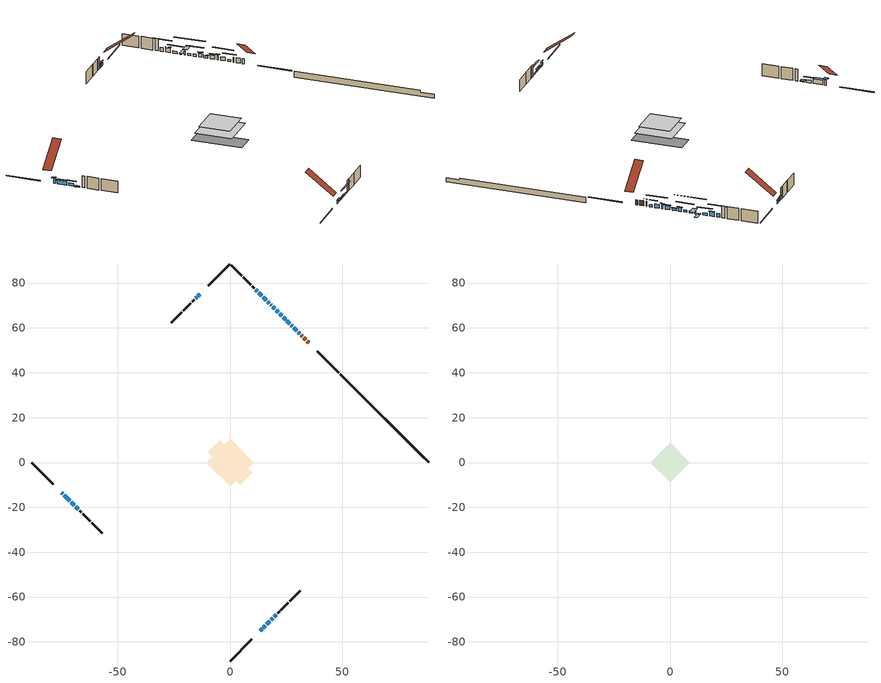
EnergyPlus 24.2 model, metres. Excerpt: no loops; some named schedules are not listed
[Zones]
conditioned space
 floor adiabatic (AdiabaticFloorConstruction): -10.5,0 0,10.5 10.5,0 0,-10.5 z3.33
 floor foundation (Slab1 construction): -9.84,4.5 -4.5,9.84 9.84,-4.5 4.5,-9.84 z-1.48
 wall outside (RimJoist1 construction): 0,-88.51 9.65,-78.86 / -88.51,0 -78.86,-9.65 / 0,88.51 -9.65,78.86 / 48.47,40.03 38.83,49.68 z0.89:1.19
 wall outside (AdiabaticWallConstruction 1): 35.07,53.44 34.48,54.02 / 33.83,54.68 32.78,55.73 / 32.12,56.39 31.86,56.65 z0.89:2.92
 wall outside (AdiabaticWallConstruction): -75.1,-13.41 -74.67,-13.84 z0.89:2.97; 31.2,57.3 30.34,58.17 / 24.75,63.76 23.67,64.84 / 21.5,67.01 20.63,67.88 / 19.98,68.53 19.11,69.39 / 16.16,72.35 14.87,73.64 z0.89:1.81; 29.69,58.82 28.39,60.12 / 26.7,61.81 25.41,63.1 / 23.02,65.49 22.15,66.36 / 12.26,76.25 11.4,77.11 z0.89:2.41; -74.01,-14.5 -71.42,-17.08 / 14.21,74.3 12.92,75.59 z0.89:2.72; -13.41,75.1 -14.27,74.24 / 13.41,-75.1 14.27,-74.24 / -70.77,-17.74 -69.47,-19.03 z0.89:1.96; -14.93,73.58 -15.36,73.15 z0.89:2.26; 27.74,60.77 27.36,61.15 z0.89:2.67; 14.93,-73.58 15.79,-72.72 / 16.45,-72.06 17.74,-70.77 / 18.4,-70.11 19.05,-69.46 / 19.7,-68.81 20.62,-67.89 z0.89:1.5; -68.82,-19.69 -67.74,-20.77 z0.89:1.2; 18.46,70.05 18.06,70.45 z0.89:2.44; 17.41,71.1 16.81,71.69 z0.89:1.07
 wall outside (Wall1 construction): 21.27,-67.23 22.08,-66.43 / -67.08,-21.43 -66.28,-22.23 / -16.02,72.49 -16.82,71.69 / 10.74,77.77 9.94,78.57 z0.89:5.77
 wall outside (Wall2 construction): 22.73,-65.78 26.01,-62.5 / -65.62,-22.88 -62.35,-26.16 / -17.48,71.03 -20.75,67.75 / 9.28,79.23 6,82.51 z0.89:5.77
 wall outside (Wall3 construction): 26.67,-61.84 31.36,-57.15 / -61.69,-26.82 -57,-31.51 / -21.41,67.1 -26.1,62.41 / 5.35,83.16 0.66,87.85 z0.89:5.77
 wall foundation (FoundationWall1 construction): 49.13,39.38,-1.48 49.13,39.38,0.89 84.57,3.94,0.89 84.57,3.94,0.25 88.51,0,0.25 88.51,0,-1.48
 window (WindowConstruction 15): -75.1,-13.41 -74.67,-13.84 z0.89:2.97
 window (WindowConstruction 3): 31.2,57.31 30.34,58.17 z0.89:1.8
 window (WindowConstruction 4): 29.68,58.82 28.39,60.12 z0.89:2.41
 window (WindowConstruction 5): -74.01,-14.5 -71.42,-17.08 z0.89:2.72
 window (WindowConstruction 6): -13.41,75.1 -14.27,74.24 z0.89:1.96
 window (WindowConstruction 7): -14.93,73.58 -15.36,73.15 z0.89:2.26
 window (WindowConstruction 8): 13.41,-75.1 14.27,-74.24 z0.89:1.96
 window (WindowConstruction 19): 27.73,60.77 27.36,61.15 z0.89:2.67
 window (WindowConstruction 9): 26.7,61.81 25.41,63.1 z0.89:2.41
 window (WindowConstruction 10): 24.75,63.76 23.67,64.84 z0.89:1.8
 window (WindowConstruction 11): 23.02,65.49 22.15,66.36 z0.89:2.41
 window (WindowConstruction 12): -70.77,-17.74 -69.47,-19.03 z0.89:1.96
 window (WindowConstruction 13): 14.93,-73.58 15.79,-72.72 z0.89:1.5
 window (WindowConstruction 14): 16.45,-72.06 17.74,-70.77 z0.89:1.5
 window (WindowConstruction 16): -68.82,-19.69 -67.74,-20.77 z0.89:1.19
 window (WindowConstruction 20): 21.5,67.01 20.63,67.87 z0.89:1.8
 window (WindowConstruction 21): 19.98,68.53 19.12,69.39 z0.89:1.8
 window (WindowConstruction 22): 18.4,-70.11 19.04,-69.46 z0.89:1.5
 window (WindowConstruction 23): 19.7,-68.81 20.62,-67.89 z0.89:1.5
 window (WindowConstruction 17): 18.46,70.05 18.06,70.44 z0.89:2.44
 window (WindowConstruction 18): 17.41,71.1 16.82,71.69 z0.89:1.07
 window (WindowConstruction): 16.16,72.35 14.87,73.64 z0.89:1.8
 window (WindowConstruction 1): 14.21,74.3 12.92,75.59 z0.89:2.72
 window (WindowConstruction 2): 12.26,76.25 11.4,77.11 z0.89:2.41
 door (Door): 35.06,53.44 34.49,54.02 z0.89:2.92
 door (Door 1): 33.83,54.68 32.78,55.73 z0.89:2.92
 door (Door 2): 32.12,56.39 31.86,56.65 z0.89:2.92
 ceiling adiabatic (AdiabaticFloorConstruction): 0,-10.5 10.5,0 0,10.5 -10.5,0 z3.33
attic - vented
 floor to conditioned space (Floor1 construction Reversed): -8.76,0 0,8.76 8.76,0 0,-8.76 z5.77
 roof outside (Roof1 construction): 12.75,-75.76,5.77 4.92,-67.92,14.07 2.47,-70.37,14.07 10.3,-78.2,5.77; -75.76,-12.75,5.77 -67.92,-4.92,14.07 -70.37,-2.47,14.07 -78.2,-10.3,5.77; -12.75,75.76,5.77 -4.92,67.92,14.07 -2.47,70.37,14.07 -10.3,78.2,5.77; 35.72,52.79,5.77 27.89,44.95,14.07 30.34,42.51,14.07 38.17,50.34,5.77
shading: -74.3,-14.21 -75.47,-13.04 -76.25,-13.82 -75.08,-14.99 z3.49; 28.83,59.67 32.71,55.8 33,56.09 29.13,59.96 z3.93; 26.07,62.44 32.01,56.5 32.3,56.79 26.36,62.73 z5.7; -71.34,-17.17 -74.1,-14.41 -74.87,-15.19 -72.12,-17.95 z2.84; -14.68,73.83 -13,75.51 -13.29,75.8 -14.97,74.12 z2.54; -15.77,72.74 -14.52,73.99 -14.81,74.28 -16.06,73.03 z2.84; 14.66,-73.85 13.02,-75.49 13.31,-75.78 14.95,-74.14 z2.51; 27.03,61.48 28.06,60.45 28.35,60.74 27.32,61.77 z3.13; 25.12,63.38 26.98,61.53 27.27,61.82 25.42,63.67 z2.81; 23.52,64.98 24.9,63.61 25.19,63.9 23.81,65.28 z2.01; 21.87,66.64 23.3,65.21 23.59,65.5 22.16,66.93 z2.81; -68.65,-19.86 -71.59,-16.92 -71.88,-17.21 -68.94,-20.15 z3.12; 15.9,-72.61 14.82,-73.69 15.11,-73.98 16.19,-72.9 z1.65; 18.07,-70.44 16.12,-72.39 16.41,-72.68 18.36,-70.73 z1.96; -67.66,-20.85 -68.9,-19.61 -69.68,-20.38 -68.43,-21.63 z1.31; 18.52,69.99 23.61,64.9 23.9,65.19 18.81,70.28 z4.79; 15.09,73.42 24.01,64.5 24.3,64.79 15.38,73.71 z7.5; 21.2,-67.31 16.24,-72.27 16.53,-72.56 21.49,-67.6 z4.55; 22.77,-65.73 17.54,-70.97 17.83,-71.26 23.07,-66.03 z4.55; 17.63,70.88 18.89,69.62 21.63,72.36 20.37,73.61 z3.05; 16.69,71.82 17.53,70.97 20.27,73.71 19.43,74.56 z1.25; 13.36,75.15 17.67,70.84 17.96,71.13 13.65,75.44 z3.93; 12.77,75.74 14.36,74.15 14.65,74.44 13.06,76.03 z2.93; 9.07,79.44 14.58,73.92 14.88,74.22 9.36,79.73 z5.7
[Building]
Building 1: Terrain=Suburbs
[Site:Location]
London AP_ON: Latitude {deg}=43.03; Longitude {deg}=-81.15; Time Zone {hr}=-5; Elevation {m}=278; Keep Site Location Information=Yes
[Site:GroundTemperature:Shallow]
3.98693, 1.93205, 1.76749, 2.74264, 6.6573, 10.5537, 13.9317, 16.0716, 16.2534, 14.513, 11.2211, 7.44421
[Site:WaterMainsTemperature]
Calculation Method=Schedule; Temperature Schedule=mains temperature schedule
[Material] Roughness=Rough; Thermal Absorptance=0.9
Name | Thickness {m} | Conductivity {W/m-K} | Density {kg/m3} | Specific Heat {J/kg-K} | Solar Absorptance | Visible Absorptance
asphalt or fiberglass shingles | 0.00635 | 0.162714 | 1121.4 | 1465.45 | 0.4 | 0.4
ceiling loosefill ins | 0.254 | 0.0480833 | 16.02 | 1046.75 | 0.7 | 0.7
ceiling stud and cavity | 0.1397 | 0.182804 | 65.682 | 1177.47 | 0.7 | 0.7
concrete 4.0 in. | 0.1016 | 1.803125 | 2242.8 | 837.4 | 0.7 | 0.7
concrete 8.0 in. | 0.2032 | 1.803125 | 2242.8 | 837.4 | 0.7 | 0.7
door material | 0.04445 | 0.053851 | 512.64 | 1214.23 | 0.7 | 0.7
exterior vertical ins | 0.082505 | 0.029427 | 32.04 | 1214.23 | 0.7 | 0.7
floor covering | 0.0127 | 0.0433444 | 54.468 | 1339.84 | 0.6 | 0.6
floor rigid ins; wall rigid ins 1 | 0.512978 | 0.029427 | 32.04 | 1214.23 | 0.7 | 0.7
floor stud and cavity | 0.1397 | 1.75129 | 37.0049 | 1207.88 | 0.7 | 0.7
furniture material conditioned space 1 | 0.1524 | 0.115458 | 640.8 | 1214.23 | 0.6 | 0.6
gypsum board | 0.0127 | 0.160291 | 801 | 837.4 | 0.6 | 0.6
gypsum board 1 | 0.0127 | 0.160291 | 801 | 837.4 | 0.7 | 0.7
osb sheathing 0.5 in. | 0.0127 | 0.115458 | 512.64 | 1214.23 | 0.7 | 0.7
osb sheathing 0.75 in. | 0.01905 | 0.115458 | 512.64 | 1214.23 | 0.7 | 0.7
osb sheathing 2.0 in. | 0.0508 | 0.115458 | 512.64 | 1214.23 | 0.7 | 0.7
rim joist rigid ins; wall rigid ins | 0.051816 | 0.029427 | 32.04 | 1214.23 | 0.7 | 0.7
rim joist stud and cavity | 0.0508 | 0.0384882 | 125.044 | 1163.47 | 0.6 | 0.6
slab rigid ins | 0.0497444 | 0.029427 | 32.04 | 1214.23 | 0.7 | 0.7
wall stud and cavity | 0.1397 | 0.275487 | 139.0536 | 1170.24 | 0.7 | 0.7
wall stud and cavity 1 | 0.1397 | 0.178291 | 139.0536 | 1170.24 | 0.7 | 0.7
wall stud and cavity 2 | 0.1397 | 0.287465 | 139.0536 | 1170.24 | 0.7 | 0.7
wall stud and cavity 3 | 0.0889 | 0.380278 | 52.3479 | 1209.89 | 0.7 | 0.7
wall stud and cavity 4 | 0.0889 | 0.391764 | 83.0341 | 1211.67 | 0.7 | 0.7
wood siding | 0.0254 | 0.102417 | 544.68 | 1172.36 | 0.4 | 0.4
wood siding 1; wood siding 2; wood siding 3 | 0.0254 | 0.102417 | 544.68 | 1172.36 | 0.7 | 0.7
[WindowMaterial:SimpleGlazingSystem]
Name | U-Factor {W/m2-K} | Solar Heat Gain Coefficient
WindowMaterial | 1.73179 | 0.56
WindowMaterial 1 | 1.75904 | 0.55
WindowMaterial 10 | 1.822638 | 0.52
WindowMaterial 11 | 1.8692 | 0.49
WindowMaterial 12 | 1.9379 | 0.46
WindowMaterial 13 | 1.94699 | 0.45
WindowMaterial 14 | 1.80617 | 0.52
WindowMaterial 15 | 2.13606 | 0.33
WindowMaterial 16 | 1.97765 | 0.44
WindowMaterial 17 | 1.887935 | 0.49
WindowMaterial 18 | 2.08439 | 0.39
WindowMaterial 19 | 2.021368 | 0.42
WindowMaterial 2 | 1.95096 | 0.46
WindowMaterial 3 | 1.82661 | 0.51
WindowMaterial 4 | 1.68977 | 0.58
WindowMaterial 5 | 1.67955 | 0.59
WindowMaterial 6 | 1.86409 | 0.5
WindowMaterial 7 | 1.96005 | 0.45
WindowMaterial 8 | 1.81469 | 0.52
WindowMaterial 9 | 1.79254 | 0.53
[Construction]
AdiabaticFloorConstruction: floor stud and cavity, floor rigid ins, osb sheathing 0.75 in., floor covering
AdiabaticWallConstruction: wood siding 2, wall rigid ins 1, wall stud and cavity 3, gypsum board
AdiabaticWallConstruction 1: wood siding 3, wall rigid ins 1, wall stud and cavity 3, gypsum board
Door; Door 1; Door 2: door material
Floor1 construction Reversed: gypsum board, ceiling stud and cavity, ceiling loosefill ins
FoundationWall1 construction: concrete 8.0 in., gypsum board 1
furniture construction conditioned space 1: furniture material conditioned space 1
PartitionWallConstruction: gypsum board, wall stud and cavity 4, gypsum board
RimJoist1 construction: wood siding 1, rim joist rigid ins, osb sheathing 2.0 in., rim joist stud and cavity
Roof1 construction: asphalt or fiberglass shingles
Slab1 construction: slab rigid ins, concrete 4.0 in.
Wall1 construction: wood siding, wall rigid ins, osb sheathing 0.5 in., wall stud and cavity, gypsum board
Wall2 construction: wood siding, wall rigid ins, osb sheathing 0.5 in., wall stud and cavity 1, gypsum board
Wall3 construction: wood siding, wall rigid ins, osb sheathing 0.5 in., wall stud and cavity 2, gypsum board
WindowConstruction: WindowMaterial
WindowConstruction 1: WindowMaterial 1
WindowConstruction 10; WindowConstruction 6: WindowMaterial 6
WindowConstruction 11: WindowMaterial 9
WindowConstruction 12: WindowMaterial 10
WindowConstruction 13; WindowConstruction 14: WindowMaterial 11
WindowConstruction 15: WindowMaterial 12
WindowConstruction 16: WindowMaterial 13
WindowConstruction 17: WindowMaterial 14
WindowConstruction 18: WindowMaterial 15
WindowConstruction 19: WindowMaterial 16
WindowConstruction 2: WindowMaterial 2
WindowConstruction 20; WindowConstruction 21: WindowMaterial 17
WindowConstruction 22: WindowMaterial 18
WindowConstruction 23: WindowMaterial 19
WindowConstruction 3: WindowMaterial 3
WindowConstruction 4; WindowConstruction 9: WindowMaterial 4
WindowConstruction 5: WindowMaterial 5
WindowConstruction 7: WindowMaterial 7
WindowConstruction 8: WindowMaterial 8
[Zone] Multiplier=1; Part of Total Floor Area=Yes
Name | Volume {m3}
attic - vented | 189.975
conditioned space | 1041.9
[Space]
Name | Zone | Volume {m3}
attic - vented 1 | attic - vented | 189.975
conditioned space 1 | conditioned space | 1041.9
[ZoneInfiltration:EffectiveLeakageArea]
infil attic - vented 1: Zone or Space=attic - vented 1; Schedule=Always On Discrete; Effective Air Leakage Area {cm2}=6693.38; Stack Coefficient=0.000577735; Wind Coefficient=1.62399e-05
[ZoneMixing]
whole house fan mix: Zone or Space=attic - vented; Schedule=Always On Continuous; Design Flow Rate Calculation Method=Flow/Zone; Design Flow Rate {m3/s}=0; Source Zone or Space=conditioned space
[SurfaceProperty:ExposedFoundationPerimeter]
Slab1: Exposed Perimeter Calculation Method=TotalExposedPerimeter; Total Exposed Perimeter {m}=55.688
[InternalMass] Zone or ZoneList=conditioned space; Space or SpaceList=conditioned space 1
Name | Construction | Surface Area {m2}
furniture mass conditioned space 1 | furniture construction conditioned space 1 | 149.6
partition wall mass | PartitionWallConstruction | 374
[Lights]
interior lighting: Zone or ZoneList or Space or SpaceList=conditioned space 1; Schedule=interior lighting schedule; Design Level Calculation Method=LightingLevel; Lighting Level {W}=343.2; Return Air Fraction=0; Fraction Radiant=0.6; Fraction Visible=0.2; Fraction Replaceable=1
[People]
occupants: Zone or ZoneList or Space or SpaceList=conditioned space 1; Number of People Schedule=occupants schedule; Number of People Calculation Method=People; Number of People=3; Fraction Radiant=0.314171; Sensible Heat Fraction=0.56303; Activity Level Schedule=occupants activity schedule; Carbon Dioxide Generation Rate {m3/s-W}=0; Enable ASHRAE 55 Comfort Warnings=No; Mean Radiant Temperature Calculation Type=EnclosureAveraged
[ElectricEquipment] Zone or ZoneList or Space or SpaceList=conditioned space 1; Design Level Calculation Method=EquipmentLevel
Name | Schedule | Design Level {W} | Fraction Latent | Fraction Radiant | Fraction Lost
clothes dryer | clothes dryer schedule | 140.772 | 0.015 | 0.081 | 0.85
clothes washer | clothes washer schedule | 32.1985 | 0.03 | 0.162 | 0.7
cooking range | cooking range schedule | 215.147 | 0.08 | 0.432 | 0.2
dishwasher | dishwasher schedule | 66.8632 | 0.3 | 0.18 | 0.4
fridge | fridge schedule | 72.9452 | 0 | 0.6 | 0
mech vent house fan | mech vent house fan schedule | 21.08 | 0 | 0 | 0.5
mech vent house fan cfis | mech vent house fan cfis schedule | 0 | 0 | 0 | 0
mech vent range fan 0 | mech vent range fan 0 schedule | 57 | 0 | 0 | 1
misc plug loads | misc plug loads schedule | 494.7 | 0.045 | 0.513 | 0.1
whole house fan | Always On Discrete | 0 | 0 | 0 | 1
[OtherEquipment] Zone or ZoneList or Space or SpaceList=conditioned space 1; Design Level Calculation Method=EquipmentLevel
Name | Fuel Type | Schedule | Design Level {W} | Fraction Latent | Fraction Radiant | Fraction Lost
clothes dryer 1 | Electricity | clothes dryer schedule | 0 | 0.015 | 0.081 | 0.85
cooking range 1 | Electricity | cooking range schedule | 0 | 0.08 | 0.432 | 0.2
general water use latent | None | general water use schedule | 62.594 | 1 | 0 | 0
general water use sensible | None | general water use schedule | -61.6891 | 0 | 0.6 | 0
mech vent house fan latent load | None | Always On Discrete | 0 | 1 | 0 | 0
mech vent house fan sensible load | None | Always On Discrete | 0 | 0 | 0 | 0
water heater energy adjustment1 | NaturalGas | Always On Discrete | 0.01 | 0 | 0 | 1
[ZoneInfiltration:DesignFlowRate] Zone or ZoneList or Space or SpaceList=conditioned space 1; Schedule=Always On Discrete; Design Flow Rate Calculation Method=Flow/Zone; Design Flow Rate {m3/s}=0
infil flow; natural vent flow; whole house fan flow
[Foundation:Kiva]
Foundation Kiva 1: Initial Indoor Air Temperature {C}=18; Wall Height Above Grade {m}=0.890016; Wall Depth Below Slab {m}=0.2032; Custom Block Material Name 1=exterior vertical ins; Custom Block Depth 1 {m}=2.37; Custom Block X Position 1 {m}=0.2159; Custom Block Z Position 1 {m}=0
[Foundation:Kiva:Settings]
Soil Conductivity {W/m-K}=0.849921; Soil Density {kg/m3}=1842.3; Soil Specific Heat {J/kg-K}=418.7; Ground Solar Absorptivity=0.9; Ground Thermal Absorptivity=0.9; Ground Surface Roughness {m}=0.03; Far-Field Width {m}=40; Deep-Ground Boundary Condition=ZeroFlux; Deep-Ground Depth {m}=40; Minimum Cell Dimension {m}=0.2; Maximum Cell Growth Coefficient=3; Simulation Timestep=Timestep
[Exterior:Lights]
exterior lighting: Schedule=exterior lighting schedule; Design Level {W}=75.6
[Schedule:Constant]
Name | Hourly Value
Always On Continuous; mech vent house fan schedule; mech vent house fan cfis schedule; Always On Discrete | 1
occupants activity schedule | 117.228
fridge schedule | 0
[Schedule:Week:Daily]
interior lighting schedule Week Rule - Jan1-Jan27: interior lighting schedule day, interior lighting schedule day, interior lighting schedule day, interior lighting schedule day, interior lighting schedule day, interior lighting schedule day, interior lighting schedule day, interior lighting schedule default day, interior lighting schedule default day, interior lighting schedule default day, interior lighting schedule default day, interior lighting schedule default day
interior lighting schedule Week Rule - Jan28-Feb3: interior lighting schedule day, interior lighting schedule day, interior lighting schedule day, interior lighting schedule day, interior lighting schedule day 1, interior lighting schedule day 1, interior lighting schedule day 1, interior lighting schedule default day, interior lighting schedule default day, interior lighting schedule default day, interior lighting schedule default day, interior lighting schedule default day
interior lighting schedule Week Rule - Feb4-Feb24: interior lighting schedule day 1, interior lighting schedule day 1, interior lighting schedule day 1, interior lighting schedule day 1, interior lighting schedule day 1, interior lighting schedule day 1, interior lighting schedule day 1, interior lighting schedule default day, interior lighting schedule default day, interior lighting schedule default day, interior lighting schedule default day, interior lighting schedule default day
interior lighting schedule Week Rule - Feb25-Mar3: interior lighting schedule day 1, interior lighting schedule day 1, interior lighting schedule day 1, interior lighting schedule day 1, interior lighting schedule day 2, interior lighting schedule day 2, interior lighting schedule day 2, interior lighting schedule default day, interior lighting schedule default day, interior lighting schedule default day, interior lighting schedule default day, interior lighting schedule default day
interior lighting schedule Week Rule - Mar4-Mar31: interior lighting schedule day 2, interior lighting schedule day 2, interior lighting schedule day 2, interior lighting schedule day 2, interior lighting schedule day 2, interior lighting schedule day 2, interior lighting schedule day 2, interior lighting schedule default day, interior lighting schedule default day, interior lighting schedule default day, interior lighting schedule default day, interior lighting schedule default day
interior lighting schedule Week Rule - Apr1-Apr28: interior lighting schedule day 3, interior lighting schedule day 3, interior lighting schedule day 3, interior lighting schedule day 3, interior lighting schedule day 3, interior lighting schedule day 3, interior lighting schedule day 3, interior lighting schedule default day, interior lighting schedule default day, interior lighting schedule default day, interior lighting schedule default day, interior lighting schedule default day
interior lighting schedule Week Rule - Apr29-May5: interior lighting schedule day 3, interior lighting schedule day 3, interior lighting schedule day 4, interior lighting schedule day 4, interior lighting schedule day 4, interior lighting schedule day 4, interior lighting schedule day 4, interior lighting schedule default day, interior lighting schedule default day, interior lighting schedule default day, interior lighting schedule default day, interior lighting schedule default day
interior lighting schedule Week Rule - May6-May26: interior lighting schedule day 4, interior lighting schedule day 4, interior lighting schedule day 4, interior lighting schedule day 4, interior lighting schedule day 4, interior lighting schedule day 4, interior lighting schedule day 4, interior lighting schedule default day, interior lighting schedule default day, interior lighting schedule default day, interior lighting schedule default day, interior lighting schedule default day
interior lighting schedule Week Rule - May27-Jun2: interior lighting schedule day 4, interior lighting schedule day 4, interior lighting schedule day 4, interior lighting schedule day 4, interior lighting schedule day 4, interior lighting schedule day 5, interior lighting schedule day 5, interior lighting schedule default day, interior lighting schedule default day, interior lighting schedule default day, interior lighting schedule default day, interior lighting schedule default day
interior lighting schedule Week Rule - Jun3-Jun30: interior lighting schedule day 5, interior lighting schedule day 5, interior lighting schedule day 5, interior lighting schedule day 5, interior lighting schedule day 5, interior lighting schedule day 5, interior lighting schedule day 5, interior lighting schedule default day, interior lighting schedule default day, interior lighting schedule default day, interior lighting schedule default day, interior lighting schedule default day
interior lighting schedule Week Rule - Jul1-Jul28: interior lighting schedule day 6, interior lighting schedule day 6, interior lighting schedule day 6, interior lighting schedule day 6, interior lighting schedule day 6, interior lighting schedule day 6, interior lighting schedule day 6, interior lighting schedule default day, interior lighting schedule default day, interior lighting schedule default day, interior lighting schedule default day, interior lighting schedule default day
interior lighting schedule Week Rule - Jul29-Aug4: interior lighting schedule day 6, interior lighting schedule day 6, interior lighting schedule day 6, interior lighting schedule day 7, interior lighting schedule day 7, interior lighting schedule day 7, interior lighting schedule day 7, interior lighting schedule default day, interior lighting schedule default day, interior lighting schedule default day, interior lighting schedule default day, interior lighting schedule default day
interior lighting schedule Week Rule - Aug5-Aug25: interior lighting schedule day 7, interior lighting schedule day 7, interior lighting schedule day 7, interior lighting schedule day 7, interior lighting schedule day 7, interior lighting schedule day 7, interior lighting schedule day 7, interior lighting schedule default day, interior lighting schedule default day, interior lighting schedule default day, interior lighting schedule default day, interior lighting schedule default day
interior lighting schedule Week Rule - Aug26-Sep1: interior lighting schedule day 7, interior lighting schedule day 7, interior lighting schedule day 7, interior lighting schedule day 7, interior lighting schedule day 7, interior lighting schedule day 7, interior lighting schedule day 8, interior lighting schedule default day, interior lighting schedule default day, interior lighting schedule default day, interior lighting schedule default day, interior lighting schedule default day
interior lighting schedule Week Rule - Sep2-Sep29: interior lighting schedule day 8, interior lighting schedule day 8, interior lighting schedule day 8, interior lighting schedule day 8, interior lighting schedule day 8, interior lighting schedule day 8, interior lighting schedule day 8, interior lighting schedule default day, interior lighting schedule default day, interior lighting schedule default day, interior lighting schedule default day, interior lighting schedule default day
interior lighting schedule Week Rule - Sep30-Oct6: interior lighting schedule day 8, interior lighting schedule day 9, interior lighting schedule day 9, interior lighting schedule day 9, interior lighting schedule day 9, interior lighting schedule day 9, interior lighting schedule day 9, interior lighting schedule default day, interior lighting schedule default day, interior lighting schedule default day, interior lighting schedule default day, interior lighting schedule default day
interior lighting schedule Week Rule - Oct7-Oct27: interior lighting schedule day 9, interior lighting schedule day 9, interior lighting schedule day 9, interior lighting schedule day 9, interior lighting schedule day 9, interior lighting schedule day 9, interior lighting schedule day 9, interior lighting schedule default day, interior lighting schedule default day, interior lighting schedule default day, interior lighting schedule default day, interior lighting schedule default day
interior lighting schedule Week Rule - Oct28-Nov3: interior lighting schedule day 9, interior lighting schedule day 9, interior lighting schedule day 9, interior lighting schedule day 9, interior lighting schedule day 10, interior lighting schedule day 10, interior lighting schedule day 10, interior lighting schedule default day, interior lighting schedule default day, interior lighting schedule default day, interior lighting schedule default day, interior lighting schedule default day
interior lighting schedule Week Rule - Nov4-Nov24: interior lighting schedule day 10, interior lighting schedule day 10, interior lighting schedule day 10, interior lighting schedule day 10, interior lighting schedule day 10, interior lighting schedule day 10, interior lighting schedule day 10, interior lighting schedule default day, interior lighting schedule default day, interior lighting schedule default day, interior lighting schedule default day, interior lighting schedule default day
interior lighting schedule Week Rule - Nov25-Dec1: interior lighting schedule day 10, interior lighting schedule day 10, interior lighting schedule day 10, interior lighting schedule day 10, interior lighting schedule day 10, interior lighting schedule day 10, interior lighting schedule day 11, interior lighting schedule default day, interior lighting schedule default day, interior lighting schedule default day, interior lighting schedule default day, interior lighting schedule default day
interior lighting schedule Week Rule - Dec2-Dec31: interior lighting schedule day 11, interior lighting schedule day 11, interior lighting schedule day 11, interior lighting schedule day 11, interior lighting schedule day 11, interior lighting schedule day 11, interior lighting schedule day 11, interior lighting schedule default day, interior lighting schedule default day, interior lighting schedule default day, interior lighting schedule default day, interior lighting schedule default day
occupants schedule Week Rule - Jan1-Dec31: occupants schedule day, occupants schedule day, occupants schedule day, occupants schedule day, occupants schedule day, occupants schedule day, occupants schedule day, occupants schedule default day, occupants schedule default day, occupants schedule default day, occupants schedule default day, occupants schedule default day
clothes dryer schedule Week Rule - Jan1-Dec31: clothes dryer schedule day, clothes dryer schedule day, clothes dryer schedule day, clothes dryer schedule day, clothes dryer schedule day, clothes dryer schedule day, clothes dryer schedule day, clothes dryer schedule default day, clothes dryer schedule default day, clothes dryer schedule default day, clothes dryer schedule default day, clothes dryer schedule default day
clothes washer schedule Week Rule - Jan1-Dec31: clothes washer schedule day, clothes washer schedule day, clothes washer schedule day, clothes washer schedule day, clothes washer schedule day, clothes washer schedule day, clothes washer schedule day, clothes washer schedule default day, clothes washer schedule default day, clothes washer schedule default day, clothes washer schedule default day, clothes washer schedule default day
cooking range schedule Week Rule - Jan1-Dec31: cooking range schedule day, cooking range schedule day, cooking range schedule day, cooking range schedule day, cooking range schedule day, cooking range schedule day, cooking range schedule day, cooking range schedule default day, cooking range schedule default day, cooking range schedule default day, cooking range schedule default day, cooking range schedule default day
dishwasher schedule Week Rule - Jan1-Dec31: dishwasher schedule day, dishwasher schedule day, dishwasher schedule day, dishwasher schedule day, dishwasher schedule day, dishwasher schedule day, dishwasher schedule day, dishwasher schedule default day, dishwasher schedule default day, dishwasher schedule default day, dishwasher schedule default day, dishwasher schedule default day
mech vent range fan 0 schedule Week Rule - Jan1-Dec31: mech vent range fan 0 schedule day, mech vent range fan 0 schedule day, mech vent range fan 0 schedule day, mech vent range fan 0 schedule day, mech vent range fan 0 schedule day, mech vent range fan 0 schedule day, mech vent range fan 0 schedule day, mech vent range fan 0 schedule default day, mech vent range fan 0 schedule default day, mech vent range fan 0 schedule default day, mech vent range fan 0 schedule default day, mech vent range fan 0 schedule default day
misc plug loads schedule Week Rule - Jan1-Dec31: misc plug loads schedule day, misc plug loads schedule day, misc plug loads schedule day, misc plug loads schedule day, misc plug loads schedule day, misc plug loads schedule day, misc plug loads schedule day, misc plug loads schedule default day, misc plug loads schedule default day, misc plug loads schedule default day, misc plug loads schedule default day, misc plug loads schedule default day
general water use schedule Week Rule - Jan1-Dec31: general water use schedule day, general water use schedule day, general water use schedule day, general water use schedule day, general water use schedule day, general water use schedule day, general water use schedule day, general water use schedule default day, general water use schedule default day, general water use schedule default day, general water use schedule default day, general water use schedule default day
exterior lighting schedule Week Rule - Jan1-Jan27: exterior lighting schedule day, exterior lighting schedule day, exterior lighting schedule day, exterior lighting schedule day, exterior lighting schedule day, exterior lighting schedule day, exterior lighting schedule day, exterior lighting schedule default day, exterior lighting schedule default day, exterior lighting schedule default day, exterior lighting schedule default day, exterior lighting schedule default day
exterior lighting schedule Week Rule - Jan28-Feb3: exterior lighting schedule day, exterior lighting schedule day, exterior lighting schedule day, exterior lighting schedule day, exterior lighting schedule day 1, exterior lighting schedule day 1, exterior lighting schedule day 1, exterior lighting schedule default day, exterior lighting schedule default day, exterior lighting schedule default day, exterior lighting schedule default day, exterior lighting schedule default day
exterior lighting schedule Week Rule - Feb4-Feb24: exterior lighting schedule day 1, exterior lighting schedule day 1, exterior lighting schedule day 1, exterior lighting schedule day 1, exterior lighting schedule day 1, exterior lighting schedule day 1, exterior lighting schedule day 1, exterior lighting schedule default day, exterior lighting schedule default day, exterior lighting schedule default day, exterior lighting schedule default day, exterior lighting schedule default day
exterior lighting schedule Week Rule - Feb25-Mar3: exterior lighting schedule day 1, exterior lighting schedule day 1, exterior lighting schedule day 1, exterior lighting schedule day 1, exterior lighting schedule day 2, exterior lighting schedule day 2, exterior lighting schedule day 2, exterior lighting schedule default day, exterior lighting schedule default day, exterior lighting schedule default day, exterior lighting schedule default day, exterior lighting schedule default day
exterior lighting schedule Week Rule - Mar4-Mar31: exterior lighting schedule day 2, exterior lighting schedule day 2, exterior lighting schedule day 2, exterior lighting schedule day 2, exterior lighting schedule day 2, exterior lighting schedule day 2, exterior lighting schedule day 2, exterior lighting schedule default day, exterior lighting schedule default day, exterior lighting schedule default day, exterior lighting schedule default day, exterior lighting schedule default day
exterior lighting schedule Week Rule - Apr1-Apr28: exterior lighting schedule day 3, exterior lighting schedule day 3, exterior lighting schedule day 3, exterior lighting schedule day 3, exterior lighting schedule day 3, exterior lighting schedule day 3, exterior lighting schedule day 3, exterior lighting schedule default day, exterior lighting schedule default day, exterior lighting schedule default day, exterior lighting schedule default day, exterior lighting schedule default day
exterior lighting schedule Week Rule - Apr29-May5: exterior lighting schedule day 3, exterior lighting schedule day 3, exterior lighting schedule day 4, exterior lighting schedule day 4, exterior lighting schedule day 4, exterior lighting schedule day 4, exterior lighting schedule day 4, exterior lighting schedule default day, exterior lighting schedule default day, exterior lighting schedule default day, exterior lighting schedule default day, exterior lighting schedule default day
exterior lighting schedule Week Rule - May6-May26: exterior lighting schedule day 4, exterior lighting schedule day 4, exterior lighting schedule day 4, exterior lighting schedule day 4, exterior lighting schedule day 4, exterior lighting schedule day 4, exterior lighting schedule day 4, exterior lighting schedule default day, exterior lighting schedule default day, exterior lighting schedule default day, exterior lighting schedule default day, exterior lighting schedule default day
exterior lighting schedule Week Rule - May27-Jun2: exterior lighting schedule day 4, exterior lighting schedule day 4, exterior lighting schedule day 4, exterior lighting schedule day 4, exterior lighting schedule day 4, exterior lighting schedule day 5, exterior lighting schedule day 5, exterior lighting schedule default day, exterior lighting schedule default day, exterior lighting schedule default day, exterior lighting schedule default day, exterior lighting schedule default day
[Schedule:Year]
interior lighting schedule: interior lighting schedule Week Rule - Jan1-Jan27, 1, 1, 1, 27, interior lighting schedule Week Rule - Jan28-Feb3, 1, 28, 2, 3, interior lighting schedule Week Rule - Feb4-Feb24, 2, 4, 2, 24, interior lighting schedule Week Rule - Feb25-Mar3, 2, 25, 3, 3, interior lighting schedule Week Rule - Mar4-Mar31, 3, 4, 3, 31, interior lighting schedule Week Rule - Apr1-Apr28, 4, 1, 4, 28, interior lighting schedule Week Rule - Apr29-May5, 4, 29, 5, 5, interior lighting schedule Week Rule - May6-May26, 5, 6, 5, 26, interior lighting schedule Week Rule - May27-Jun2, 5, 27, 6, 2, interior lighting schedule Week Rule - Jun3-Jun30, 6, 3, 6, 30, interior lighting schedule Week Rule - Jul1-Jul28, 7, 1, 7, 28, interior lighting schedule Week Rule - Jul29-Aug4, 7, 29, 8, 4, interior lighting schedule Week Rule - Aug5-Aug25, 8, 5, 8, 25, interior lighting schedule Week Rule - Aug26-Sep1, 8, 26, 9, 1, interior lighting schedule Week Rule - Sep2-Sep29, 9, 2, 9, 29, interior lighting schedule Week Rule - Sep30-Oct6, 9, 30, 10, 6, interior lighting schedule Week Rule - Oct7-Oct27, 10, 7, 10, 27, interior lighting schedule Week Rule - Oct28-Nov3, 10, 28, 11, 3, interior lighting schedule Week Rule - Nov4-Nov24, 11, 4, 11, 24, interior lighting schedule Week Rule - Nov25-Dec1, 11, 25, 12, 1, interior lighting schedule Week Rule - Dec2-Dec31, 12, 2, 12, 31
occupants schedule: occupants schedule Week Rule - Jan1-Dec31, 1, 1, 12, 31
clothes dryer schedule: clothes dryer schedule Week Rule - Jan1-Dec31, 1, 1, 12, 31
clothes washer schedule: clothes washer schedule Week Rule - Jan1-Dec31, 1, 1, 12, 31
cooking range schedule: cooking range schedule Week Rule - Jan1-Dec31, 1, 1, 12, 31
dishwasher schedule: dishwasher schedule Week Rule - Jan1-Dec31, 1, 1, 12, 31
mech vent range fan 0 schedule: mech vent range fan 0 schedule Week Rule - Jan1-Dec31, 1, 1, 12, 31
misc plug loads schedule: misc plug loads schedule Week Rule - Jan1-Dec31, 1, 1, 12, 31
general water use schedule: general water use schedule Week Rule - Jan1-Dec31, 1, 1, 12, 31
exterior lighting schedule: exterior lighting schedule Week Rule - Jan1-Jan27, 1, 1, 1, 27, exterior lighting schedule Week Rule - Jan28-Feb3, 1, 28, 2, 3, exterior lighting schedule Week Rule - Feb4-Feb24, 2, 4, 2, 24, exterior lighting schedule Week Rule - Feb25-Mar3, 2, 25, 3, 3, exterior lighting schedule Week Rule - Mar4-Mar31, 3, 4, 3, 31, exterior lighting schedule Week Rule - Apr1-Apr28, 4, 1, 4, 28, exterior lighting schedule Week Rule - Apr29-May5, 4, 29, 5, 5, exterior lighting schedule Week Rule - May6-May26, 5, 6, 5, 26, exterior lighting schedule Week Rule - May27-Jun2, 5, 27, 6, 2, exterior lighting schedule Week Rule - Jun3-Jun30, 6, 3, 6, 30, exterior lighting schedule Week Rule - Jul1-Jul28, 7, 1, 7, 28, exterior lighting schedule Week Rule - Jul29-Aug4, 7, 29, 8, 4, exterior lighting schedule Week Rule - Aug5-Aug25, 8, 5, 8, 25, exterior lighting schedule Week Rule - Aug26-Sep1, 8, 26, 9, 1, exterior lighting schedule Week Rule - Sep2-Sep29, 9, 2, 9, 29, exterior lighting schedule Week Rule - Sep30-Oct6, 9, 30, 10, 6, exterior lighting schedule Week Rule - Oct7-Oct27, 10, 7, 10, 27, exterior lighting schedule Week Rule - Oct28-Nov3, 10, 28, 11, 3, exterior lighting schedule Week Rule - Nov4-Nov24, 11, 4, 11, 24, exterior lighting schedule Week Rule - Nov25-Dec1, 11, 25, 12, 1, exterior lighting schedule Week Rule - Dec2-Dec31, 12, 2, 12, 31
[Schedule:Compact]
mains temperature schedule: Through: 01/01, For: AllDays, Until: 24:00, 7.96722, Through: 01/02, For: AllDays, Until: 24:00, 7.89722, Through: 01/03, For: AllDays, Until: 24:00, 7.82778, Through: 01/04, For: AllDays, Until: 24:00, 7.76, Through: 01/05, For: AllDays, Until: 24:00, 7.69333, Through: 01/06, For: AllDays, Until: 24:00, 7.62778, Through: 01/07, For: AllDays, Until: 24:00, 7.56389, Through: 01/08, For: AllDays, Until: 24:00, 7.50167, Through: 01/09, For: AllDays, Until: 24:00, 7.44056, Through: 01/10, For: AllDays, Until: 24:00, 7.38056, Through: 01/11, For: AllDays, Until: 24:00, 7.32222, Through: 01/12, For: AllDays, Until: 24:00, 7.26556, Through: 01/13, For: AllDays, Until: 24:00, 7.21, Through: 01/14, For: AllDays, Until: 24:00, 7.15556, Through: 01/15, For: AllDays, Until: 24:00, 7.10333, Through: 01/16, For: AllDays, Until: 24:00, 7.05222, Through: 01/17, For: AllDays, Until: 24:00, 7.00278, Through: 01/18, For: AllDays, Until: 24:00, 6.955, Through: 01/19, For: AllDays, Until: 24:00, 6.90833, Through: 01/20, For: AllDays, Until: 24:00, 6.86389, Through: 01/21, For: AllDays, Until: 24:00, 6.82056, Through: 01/22, For: AllDays, Until: 24:00, 6.77889, Through: 01/23, For: AllDays, Until: 24:00, 6.73889, Through: 01/24, For: AllDays, Until: 24:00, 6.7, Through: 01/25, For: AllDays, Until: 24:00, 6.66333, Through: 01/26, For: AllDays, Until: 24:00, 6.62833, Through: 01/27, For: AllDays, Until: 24:00, 6.59444, Through: 01/28, For: AllDays, Until: 24:00, 6.56278, Through: 01/29, For: AllDays, Until: 24:00, 6.53222, Through: 01/30, For: AllDays, Until: 24:00, 6.50389, Through: 01/31, For: AllDays, Until: 24:00, 6.47722, Through: 02/01, For: AllDays, Until: 24:00, 6.45167, Through: 02/02, For: AllDays, Until: 24:00, 6.42833, Through: 02/03, For: AllDays, Until: 24:00, 6.40667, Through: 02/04, For: AllDays, Until: 24:00, 6.38611, Through: 02/05, For: AllDays, Until: 24:00, 6.36778, Through: 02/06, For: AllDays, Until: 24:00, 6.35111, Through: 02/07, For: AllDays, Until: 24:00, 6.33611, Through: 02/08, For: AllDays, Until: 24:00, 6.32333, Through: 02/09, For: AllDays, Until: 24:00, 6.31167, Through: 02/10, For: AllDays, Until: 24:00, 6.30222, Through: 02/11, For: AllDays, Until: 24:00, 6.29389, Through: 02/12, For: AllDays, Until: 24:00, 6.28778, Through: 02/13, For: AllDays, Until: 24:00, 6.28333, Through: 02/14, For: AllDays, Until: 24:00, 6.28056, Through: 02/15, For: AllDays, Until: 24:00, 6.27944, Through: 02/16, For: AllDays, Until: 24:00, 6.28, Through: 02/17, For: AllDays, Until: 24:00, 6.28278, Through: 02/18, For: AllDays, Until: 24:00, 6.28722, Through: 02/19, For: AllDays, Until: 24:00, 6.29278, Through: 02/20, For: AllDays, Until: 24:00, 6.30056, Through: 02/21, For: AllDays, Until: 24:00, 6.31, Through: 02/22, For: AllDays, Until: 24:00, 6.32111, Through: 02/23, For: AllDays, Until: 24:00, 6.33444, Through: 02/24, For: AllDays, Until: 24:00, 6.34889, Through: 02/25, For: AllDays, Until: 24:00, 6.36556, Through: 02/26, For: AllDays, Until: 24:00, 6.38333, Through: 02/27, For: AllDays, Until: 24:00, 6.40333, Through: 02/28, For: AllDays, Until: 24:00, 6.425, Through: 03/01, For: AllDays, Until: 24:00, 6.44833, Through: 03/02, For: AllDays, Until: 24:00, 6.47278, Through: 03/03, For: AllDays, Until: 24:00, 6.49944, Through: 03/04, For: AllDays, Until: 24:00, 6.52778, Through: 03/05, For: AllDays, Until: 24:00, 6.55778, Through: 03/06, For: AllDays, Until: 24:00, 6.58944, Through: 03/07, For: AllDays, Until: 24:00, 6.62278, Through: 03/08, For: AllDays, Until: 24:00, 6.65778, Through: 03/09, For: AllDays, Until: 24:00, 6.69444, Through: 03/10, For: AllDays, Until: 24:00, 6.73278, Through: 03/11, For: AllDays, Until: 24:00, 6.77278, Through: 03/12, For: AllDays, Until: 24:00, 6.81389, Through: 03/13, For: AllDays, Until: 24:00, 6.85722, Through: 03/14, For: AllDays, Until: 24:00, 6.90167, Through: 03/15, For: AllDays, Until: 24:00, 6.94778, Through: 03/16, For: AllDays, Until: 24:00, 6.99556, Through: 03/17, For: AllDays, Until: 24:00, 7.045, Through: 03/18, For: AllDays, Until: 24:00, 7.09556, Through: 03/19, For: AllDays, Until: 24:00, 7.14778, Through: 03/20, For: AllDays, Until: 24:00, 7.20167, Through: 03/21, For: AllDays, Until: 24:00, 7.25667, Through: 03/22, For: AllDays, Until: 24:00, 7.31333, Through: 03/23, For: AllDays, Until: 24:00, 7.37167, Through: 03/24, For: AllDays, Until: 24:00, 7.43111, Through: 03/25, For: AllDays, Until: 24:00, 7.49222, Through: 03/26, For: AllDays, Until: 24:00, 7.55444, Through: 03/27, For: AllDays, Until: 24:00, 7.61833, Through: 03/28, For: AllDays, Until: 24:00, 7.68333, Through: 03/29, For: AllDays, Until: 24:00, 7.74944, Through: 03/30, For: AllDays, Until: 24:00, 7.81722, Through: 03/31, For: AllDays, Until: 24:00, 7.88667, Through: 04/01, For: AllDays, Until: 24:00, 7.95667, Through: 04/02, For: AllDays, Until: 24:00, 8.02833, Through: 04/03, For: AllDays, Until: 24:00, 8.10111, Through: 04/04, For: AllDays, Until: 24:00, 8.175, Through: 04/05, For: AllDays, Until: 24:00, 8.25, Through: 04/06, For: AllDays, Until: 24:00, 8.32667, Through: 04/07, For: AllDays, Until: 24:00, 8.40389, Through: 04/08, For: AllDays, Until: 24:00, 8.48278, Through: 04/09, For: AllDays, Until: 24:00, 8.56222, Through: 04/10, For: AllDays, Until: 24:00, 8.64278, Through: 04/11, For: AllDays, Until: 24:00, 8.725, Through: 04/12, For: AllDays, Until: 24:00, 8.80778, Through: 04/13, For: AllDays, Until: 24:00, 8.89167, Through: 04/14, For: AllDays, Until: 24:00, 8.97611, Through: 04/15, For: AllDays, Until: 24:00, 9.06167, Through: 04/16, For: AllDays, Until: 24:00, 9.14833, Through: 04/17, For: AllDays, Until: 24:00, 9.23611, Through: 04/18, For: AllDays, Until: 24:00, 9.32444, Through: 04/19, For: AllDays, Until: 24:00, 9.41389, Through: 04/20, For: AllDays, Until: 24:00, 9.50389, Through: 04/21, For: AllDays, Until: 24:00, 9.595, Through: 04/22, For: AllDays, Until: 24:00, 9.68667, Through: 04/23, For: AllDays, Until: 24:00, 9.77889, Through: 04/24, For: AllDays, Until: 24:00, 9.87222, Through: 04/25, For: AllDays, Until: 24:00, 9.96556, Through: 04/26, For: AllDays, Until: 24:00, 10.06, Through: 04/27, For: AllDays, Until: 24:00, 10.1556, Through: 04/28, For: AllDays, Until: 24:00, 10.2511, Through: 04/29, For: AllDays, Until: 24:00, 10.3472, Through: 04/30, For: AllDays, Until: 24:00, 10.4439, Through: 05/01, For: AllDays, Until: 24:00, 10.5411, Through: 05/02, For: AllDays, Until: 24:00, 10.6389, Through: 05/03, For: AllDays, Until: 24:00, 10.7372, Through: 05/04, For: AllDays, Until: 24:00, 10.8361, Through: 05/05, For: AllDays, Until: 24:00, 10.935, Through: 05/06, For: AllDays, Until: 24:00, 11.0344, Through: 05/07, For: AllDays, Until: 24:00, 11.1344, Through: 05/08, For: AllDays, Until: 24:00, 11.2344, Through: 05/09, For: AllDays, Until: 24:00, 11.335, Through: 05/10, For: AllDays, Until: 24:00, 11.4356, Through: 05/11, For: AllDays, Until: 24:00, 11.5361, Through: 05/12, For: AllDays, Until: 24:00, 11.6372, Through: 05/13, For: AllDays, Until: 24:00, 11.7383, Through: 05/14, For: AllDays, Until: 24:00, 11.84, Through: 05/15, For: AllDays, Until: 24:00, 11.9411, Through: 05/16, For: AllDays, Until: 24:00, 12.0428, Through: 05/17, For: AllDays, Until: 24:00, 12.1444, Through: 05/18, For: AllDays, Until: 24:00, 12.2456, Through: 05/19, For: AllDays, Until: 24:00, 12.3472, Through: 05/20, For: AllDays, Until: 24:00, 12.4489, Through: 05/21, For: AllDays, Until: 24:00, 12.55, Through: 05/22, For: AllDays, Until: 24:00, 12.6517, Through: 05/23, For: AllDays, Until: 24:00, 12.7528, Through: 05/24, For: AllDays, Until: 24:00, 12.8533, Through: 05/25, For: AllDays, Until: 24:00, 12.9544, Through: 05/26, For: AllDays, Until: 24:00, 13.055, Through: 05/27, For: AllDays, Until: 24:00, 13.155, Through: 05/28, For: AllDays, Until: 24:00, 13.255, Through: 05/29, For: AllDays, Until: 24:00, 13.355, Through: 05/30, For: AllDays, Until: 24:00, 13.4539, Through: 05/31, For: AllDays, Until: 24:00, 13.5533, Through: 06/01, For: AllDays, Until: 24:00, 13.6517, Through: 06/02, For: AllDays, Until: 24:00, 13.75, Through: 06/03, For: AllDays, Until: 24:00, 13.8472, Through: 06/04, For: AllDays, Until: 24:00, 13.9444, Through: 06/05, For: AllDays, Until: 24:00, 14.0411, Through: 06/06, For: AllDays, Until: 24:00, 14.1372, Through: 06/07, For: AllDays, Until: 24:00, 14.2328, Through: 06/08, For: AllDays, Until: 24:00, 14.3278, Through: 06/09, For: AllDays, Until: 24:00, 14.4217, Through: 06/10, For: AllDays, Until: 24:00, 14.5156, Through: 06/11, For: AllDays, Until: 24:00, 14.6083, Through: 06/12, For: AllDays, Until: 24:00, 14.7006, Through: 06/13, For: AllDays, Until: 24:00, 14.7922, Through: 06/14, For: AllDays, Until: 24:00, 14.8828, Through: 06/15, For: AllDays, Until: 24:00, 14.9728, Through: 06/16, For: AllDays, Until: 24:00, 15.0617, Through: 06/17, For: AllDays, Until: 24:00, 15.15, Through: 06/18, For: AllDays, Until: 24:00, 15.2372, Through: 06/19, For: AllDays, Until: 24:00, 15.3233, Through: 06/20, For: AllDays, Until: 24:00, 15.4089, Through: 06/21, For: AllDays, Until: 24:00, 15.4933, Through: 06/22, For: AllDays, Until: 24:00, 15.5772, Through: 06/23, For: AllDays, Until: 24:00, 15.6594, Through: 06/24, For: AllDays, Until: 24:00, 15.7411, Through: 06/25, For: AllDays, Until: 24:00, 15.8217, Through: 06/26, For: AllDays, Until: 24:00, 15.9006, Through: 06/27, For: AllDays, Until: 24:00, 15.9789, Through: 06/28, For: AllDays, Until: 24:00, 16.0561, Through: 06/29, For: AllDays, Until: 24:00, 16.1322, Through: 06/30, For: AllDays, Until: 24:00, 16.2072, Through: 07/01, For: AllDays, Until: 24:00, 16.2806, Through: 07/02, For: AllDays, Until: 24:00, 16.3528, Through: 07/03, For: AllDays, Until: 24:00, 16.4244, Through: 07/04, For: AllDays, Until: 24:00, 16.4939, Through: 07/05, For: AllDays, Until: 24:00, 16.5628, Through: 07/06, For: AllDays, Until: 24:00, 16.63, Through: 07/07, For: AllDays, Until: 24:00, 16.6961, Through: 07/08, For: AllDays, Until: 24:00, 16.7606, Through: 07/09, For: AllDays, Until: 24:00, 16.8239, Through: 07/10, For: AllDays, Until: 24:00, 16.8861, Through: 07/11, For: AllDays, Until: 24:00, 16.9467, Through: 07/12, For: AllDays, Until: 24:00, 17.0056, Through: 07/13, For: AllDays, Until: 24:00, 17.0633, Through: 07/14, For: AllDays, Until: 24:00, 17.12, Through: 07/15, For: AllDays, Until: 24:00, 17.1744, Through: 07/16, For: AllDays, Until: 24:00, 17.2278, Through: 07/17, For: AllDays, Until: 24:00, 17.28, Through: 07/18, For: AllDays, Until: 24:00, 17.33, Through: 07/19, For: AllDays, Until: 24:00, 17.3789, Through: 07/20, For: AllDays, Until: 24:00, 17.4261, Through: 07/21, For: AllDays, Until: 24:00, 17.4717, Through: 07/22, For: AllDays, Until: 24:00, 17.5161, Through: 07/23, For: AllDays, Until: 24:00, 17.5583, Through: 07/24, For: AllDays, Until: 24:00, 17.5994, Through: 07/25, For: AllDays, Until: 24:00, 17.6389, Through: 07/26, For: AllDays, Until: 24:00, 17.6767, Through: 07/27, For: AllDays, Until: 24:00, 17.7128, Through: 07/28, For: AllDays, Until: 24:00, 17.7472, Through: 07/29, For: AllDays, Until: 24:00, 17.78, Through: 07/30, For: AllDays, Until: 24:00, 17.8111, Through: 07/31, For: AllDays, Until: 24:00, 17.8406, Through: 08/01, For: AllDays, Until: 24:00, 17.8683, Through: 08/02, For: AllDays, Until: 24:00, 17.8944, Through: 08/03, For: AllDays, Until: 24:00, 17.9189, Through: 08/04, For: AllDays, Until: 24:00, 17.9417, Through: 08/05, For: AllDays, Until: 24:00, 17.9628, Through: 08/06, For: AllDays, Until: 24:00, 17.9822, Through: 08/07, For: AllDays, Until: 24:00, 18, Through: 08/08, For: AllDays, Until: 24:00, 18.0156, Through: 08/09, For: AllDays, Until: 24:00, 18.03, Through: 08/10, For: AllDays, Until: 24:00, 18.0422, Through: 08/11, For: AllDays, Until: 24:00, 18.0533, Through: 08/12, For: AllDays, Until: 24:00, 18.0622, Through: 08/13, For: AllDays, Until: 24:00, 18.0694, Through: 08/14, For: AllDays, Until: 24:00, 18.0744, Through: 08/15, For: AllDays, Until: 24:00, 18.0783, Through: 08/16, For: AllDays, Until: 24:00, 18.0806, Through: 08/17, For: AllDays, Until: 24:00, 18.0806, Through: 08/18, For: AllDays, Until: 24:00, 18.0789, Through: 08/19, For: AllDays, Until: 24:00, 18.0761, Through: 08/20, For: AllDays, Until: 24:00, 18.0711, Through: 08/21, For: AllDays, Until: 24:00, 18.0639, Through: 08/22, For: AllDays, Until: 24:00, 18.0556, Through: 08/23, For: AllDays, Until: 24:00, 18.0456, Through: 08/24, For: AllDays, Until: 24:00, 18.0333, Through: 08/25, For: AllDays, Until: 24:00, 18.0194, Through: 08/26, For: AllDays, Until: 24:00, 18.0044, Through: 08/27, For: AllDays, Until: 24:00, 17.9872, Through: 08/28, For: AllDays, Until: 24:00, 17.9683, Through: 08/29, For: AllDays, Until: 24:00, 17.9478, Through: 08/30, For: AllDays, Until: 24:00, 17.9256, Through: 08/31, For: AllDays, Until: 24:00, 17.9011, Through: 09/01, For: AllDays, Until: 24:00, 17.8756, Through: 09/02, For: AllDays, Until: 24:00, 17.8483, Through: 09/03, For: AllDays, Until: 24:00, 17.8189, Through: 09/04, For: AllDays, Until: 24:00, 17.7883, Through: 09/05, For: AllDays, Until: 24:00, 17.7561, Through: 09/06, For: AllDays, Until: 24:00, 17.7222, Through: 09/07, For: AllDays, Until: 24:00, 17.6861, Through: 09/08, For: AllDays, Until: 24:00, 17.6489, Through: 09/09, For: AllDays, Until: 24:00, 17.61, Through: 09/10, For: AllDays, Until: 24:00, 17.5694, Through: 09/11, For: AllDays, Until: 24:00, 17.5272, Through: 09/12, For: AllDays, Until: 24:00, 17.4833, Through: 09/13, For: AllDays, Until: 24:00, 17.4383, Through: 09/14, For: AllDays, Until: 24:00, 17.3917, Through: 09/15, For: AllDays, Until: 24:00, 17.3433, Through: 09/16, For: AllDays, Until: 24:00, 17.2933, Through: 09/17, For: AllDays, Until: 24:00, 17.2417, Through: 09/18, For: AllDays, Until: 24:00, 17.1889, Through: 09/19, For: AllDays, Until: 24:00, 17.1344, Through: 09/20, For: AllDays, Until: 24:00, 17.0783, Through: 09/21, For: AllDays, Until: 24:00, 17.0211, Through: 09/22, For: AllDays, Until: 24:00, 16.9622, Through: 09/23, For: AllDays, Until: 24:00, 16.9022, Through: 09/24, For: AllDays, Until: 24:00, 16.8406, Through: 09/25, For: AllDays, Until: 24:00, 16.7778, Through: 09/26, For: AllDays, Until: 24:00, 16.7133, Through: 09/27, For: AllDays, Until: 24:00, 16.6478, Through: 09/28, For: AllDays, Until: 24:00, 16.5806, Through: 09/29, For: AllDays, Until: 24:00, 16.5122, Through: 09/30, For: AllDays, Until: 24:00, 16.4428, Through: 10/01, For: AllDays, Until: 24:00, 16.3717, Through: 10/02, For: AllDays, Until: 24:00, 16.3, Through: 10/03, For: AllDays, Until: 24:00, 16.2267, Through: 10/04, For: AllDays, Until: 24:00, 16.1522, Through: 10/05, For: AllDays, Until: 24:00, 16.0761, Through: 10/06, For: AllDays, Until: 24:00, 15.9994, Through: 10/07, For: AllDays, Until: 24:00, 15.9217, Through: 10/08, For: AllDays, Until: 24:00, 15.8422, Through: 10/09, For: AllDays, Until: 24:00, 15.7622, Through: 10/10, For: AllDays, Until: 24:00, 15.6811, Through: 10/11, For: AllDays, Until: 24:00, 15.5989, Through: 10/12, For: AllDays, Until: 24:00, 15.5156, Through: 10/13, For: AllDays, Until: 24:00, 15.4311, Through: 10/14, For: AllDays, Until: 24:00, 15.3461, Through: 10/15, For: AllDays, Until: 24:00, 15.26, Through: 10/16, For: AllDays, Until: 24:00, 15.1728, Through: 10/17, For: AllDays, Until: 24:00, 15.085, Through: 10/18, For: AllDays, Until: 24:00, 14.9961, Through: 10/19, For: AllDays, Until: 24:00, 14.9067, Through: 10/20, For: AllDays, Until: 24:00, 14.8161, Through: 10/21, For: AllDays, Until: 24:00, 14.725, Through: 10/22, For: AllDays, Until: 24:00, 14.6328, Through: 10/23, For: AllDays, Until: 24:00, 14.54, Through: 10/24, For: AllDays, Until: 24:00, 14.4467, Through: 10/25, For: AllDays, Until: 24:00, 14.3528, Through: 10/26, For: AllDays, Until: 24:00, 14.2578, Through: 10/27, For: AllDays, Until: 24:00, 14.1622, Through: 10/28, For: AllDays, Until: 24:00, 14.0667, Through: 10/29, For: AllDays, Until: 24:00, 13.97, Through: 10/30, For: AllDays, Until: 24:00, 13.8728, Through: 10/31, For: AllDays, Until: 24:00, 13.7756, Through: 11/01, For: AllDays, Until: 24:00, 13.6778, Through: 11/02, For: AllDays, Until: 24:00, 13.5789, Through: 11/03, For: AllDays, Until: 24:00, 13.48, Through: 11/04, For: AllDays, Until: 24:00, 13.3811, Through: 11/05, For: AllDays, Until: 24:00, 13.2817, Through: 11/06, For: AllDays, Until: 24:00, 13.1817, Through: 11/07, For: AllDays, Until: 24:00, 13.0811, Through: 11/08, For: AllDays, Until: 24:00, 12.9806, Through: 11/09, For: AllDays, Until: 24:00, 12.88, Through: 11/10, For: AllDays, Until: 24:00, 12.7789, Through: 11/11, For: AllDays, Until: 24:00, 12.6778, Through: 11/12, For: AllDays, Until: 24:00, 12.5767, Through: 11/13, For: AllDays, Until: 24:00, 12.4756, Through: 11/14, For: AllDays, Until: 24:00, 12.3739, Through: 11/15, For: AllDays, Until: 24:00, 12.2722, Through: 11/16, For: AllDays, Until: 24:00, 12.1711, Through: 11/17, For: AllDays, Until: 24:00, 12.0694, Through: 11/18, For: AllDays, Until: 24:00, 11.9678, Through: 11/19, For: AllDays, Until: 24:00, 11.8667, Through: 11/20, For: AllDays, Until: 24:00, 11.765, Through: 11/21, For: AllDays, Until: 24:00, 11.6639, Through: 11/22, For: AllDays, Until: 24:00, 11.5628, Through: 11/23, For: AllDays, Until: 24:00, 11.4617, Through: 11/24, For: AllDays, Until: 24:00, 11.3611, Through: 11/25, For: AllDays, Until: 24:00, 11.2606, Through: 11/26, For: AllDays, Until: 24:00, 11.1606, Through: 11/27, For: AllDays, Until: 24:00, 11.0606, Through: 11/28, For: AllDays, Until: 24:00, 10.9611, Through: 11/29, For: AllDays, Until: 24:00, 10.8622, Through: 11/30, For: AllDays, Until: 24:00, 10.7633, Through: 12/01, For: AllDays, Until: 24:00, 10.665, Through: 12/02, For: AllDays, Until: 24:00, 10.5672, Through: 12/03, For: AllDays, Until: 24:00, 10.4694, Through: 12/04, For: AllDays, Until: 24:00, 10.3728, Through: 12/05, For: AllDays, Until: 24:00, 10.2761, Through: 12/06, For: AllDays, Until: 24:00, 10.1806, Through: 12/07, For: AllDays, Until: 24:00, 10.085, Through: 12/08, For: AllDays, Until: 24:00, 9.99056, Through: 12/09, For: AllDays, Until: 24:00, 9.89667, Through: 12/10, For: AllDays, Until: 24:00, 9.80333, Through: 12/11, For: AllDays, Until: 24:00, 9.71056, Through: 12/12, For: AllDays, Until: 24:00, 9.61889, Through: 12/13, For: AllDays, Until: 24:00, 9.52778, Through: 12/14, For: AllDays, Until: 24:00, 9.43778, Through: 12/15, For: AllDays, Until: 24:00, 9.34778, Through: 12/16, For: AllDays, Until: 24:00, 9.25944, Through: 12/17, For: AllDays, Until: 24:00, 9.17167, Through: 12/18, For: AllDays, Until: 24:00, 9.08444, Through: 12/19, For: AllDays, Until: 24:00, 8.99889, Through: 12/20, For: AllDays, Until: 24:00, 8.91389, Through: 12/21, For: AllDays, Until: 24:00, 8.82944, Through: 12/22, For: AllDays, Until: 24:00, 8.74667, Through: 12/23, For: AllDays, Until: 24:00, 8.66444, Through: 12/24, For: AllDays, Until: 24:00, 8.58333, Through: 12/25, For: AllDays, Until: 24:00, 8.50333, Through: 12/26, For: AllDays, Until: 24:00, 8.42444, Through: 12/27, For: AllDays, Until: 24:00, 8.34667, Through: 12/28, For: AllDays, Until: 24:00, 8.27, Through: 12/29, For: AllDays, Until: 24:00, 8.19444, Through: 12/30, For: AllDays, Until: 24:00, 8.12056, Through: 12/31, For: AllDays, Until: 24:00, 8.04722
